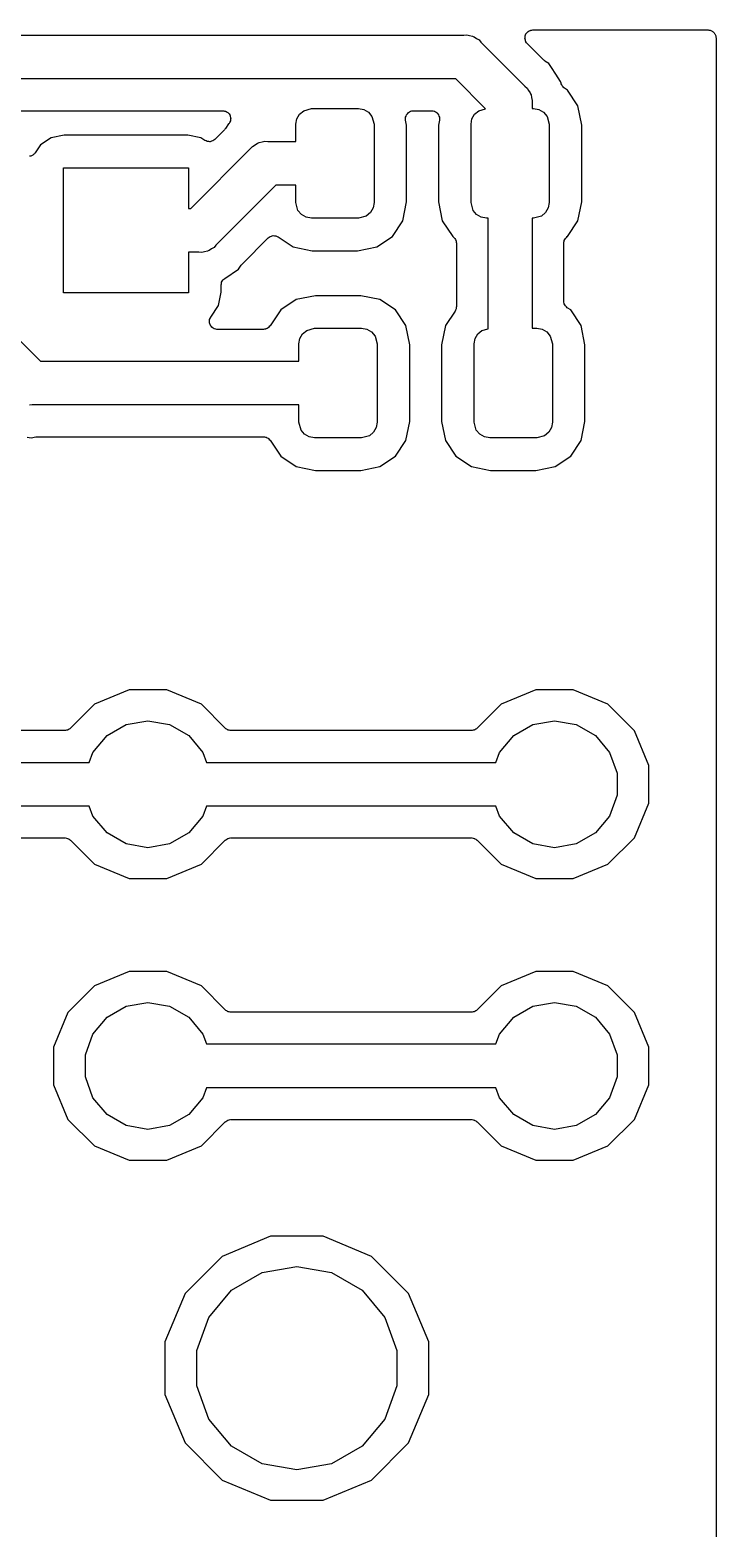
# Model space of a CAD drawing. Extents: x 66 to 115.1, y -104 to -36.7.
# Drawn here: x 104.11 to 115.08, y -60.88 to -36.95 of the extents above; entities that cross this region are included whole.
import ezdxf

# ---------------------------------------------------------------- set-up
doc = ezdxf.new("R2010")
doc.units = 0
doc.header["$MEASUREMENT"] = 0
doc.layers.add('BLACK', color=7, linetype='CONTINUOUS')

msp = doc.modelspace()

# ---------------------------------------------------------------- linework, layer by layer
at = {"layer": 'BLACK', "linetype": 'CONTINUOUS'}
for p, q in [((88.6953, -37.03), (111.05, -37.03)), ((111.05, -37.03), (111.096, -37.026)), ((111.096, -37.026), (111.141, -37.038)), ((111.141, -37.038), (111.187, -37.046)), ((111.187, -37.046), (111.2, -37.0539)), ((111.2, -37.0539), (111.215, -37.0579)), ((111.215, -37.0579), (111.253, -37.0845)), ((111.253, -37.0845), (111.293, -37.1077)), ((112.026, -37.0861), (112.028, -37.0695)), ((112.028, -37.0915), (112.026, -37.0861)), ((112.028, -37.0529), (112.03, -37.0477)), ((112.028, -37.0695), (112.028, -37.0529)), ((112.028, -37.0971), (112.028, -37.0915)), ((112.034, -37.1126), (112.028, -37.0971)), ((112.03, -37.0421), (112.037, -37.0271)), ((112.03, -37.0477), (112.03, -37.0421)), ((112.037, -37.0271), (112.043, -37.0115)), ((112.043, -37.0115), (112.047, -37.0072)), ((112.047, -37.0072), (112.049, -37.0022)), ((112.049, -37.0022), (112.061, -36.9904)), ((112.061, -36.9904), (112.071, -36.9777)), ((112.071, -36.9777), (112.076, -36.9749)), ((112.076, -36.9749), (112.08, -36.971)), ((112.08, -36.971), (112.095, -36.964)), ((112.095, -36.964), (112.11, -36.9557)), ((112.11, -36.9557), (112.115, -36.9547)), ((112.115, -36.9547), (112.12, -36.9523)), ((112.12, -36.9523), (112.137, -36.9509)), ((112.137, -36.9509), (112.153, -36.948)), ((112.153, -36.948), (114.955, -36.948)), ((114.955, -36.948), (114.966, -36.9499)), ((114.966, -36.9499), (114.977, -36.9499)), ((114.977, -36.9499), (114.987, -36.9537)), ((114.987, -36.9537), (114.998, -36.9557)), ((114.998, -36.9557), (115.008, -36.9612)), ((115.008, -36.9612), (115.018, -36.965)), ((115.018, -36.965), (115.027, -36.9722)), ((115.027, -36.9722), (115.037, -36.9777)), ((115.037, -36.9777), (115.044, -36.9862)), ((115.044, -36.9862), (115.052, -36.9934)), ((115.052, -36.9934), (115.058, -37.003)), ((115.058, -37.003), (115.065, -37.0115)), ((115.065, -37.0115), (115.069, -37.0219)), ((115.069, -37.0219), (115.074, -37.0316)), ((115.074, -37.0316), (115.076, -37.0425)), ((115.076, -37.0425), (115.08, -37.0529)), ((115.08, -37.0529), (115.08, -37.0641)), ((115.08, -37.0641), (115.082, -37.075)), ((115.082, -37.075), (115.082, -103.605)), ((111.293, -37.1077), (111.323, -37.1433)), ((111.323, -37.1433), (112.027, -37.8467)), ((112.038, -37.1287), (112.034, -37.1126)), ((112.041, -37.1333), (112.038, -37.1287)), ((112.043, -37.1385), (112.041, -37.1333)), ((112.054, -37.1512), (112.043, -37.1385)), ((112.063, -37.1648), (112.054, -37.1512)), ((112.328, -37.4297), (112.063, -37.1648)), ((112.338, -37.4369), (112.328, -37.4297)), ((112.347, -37.4455), (112.338, -37.4369)), ((112.409, -37.4864), (112.347, -37.4455)), ((112.449, -37.5477), (112.409, -37.4864)), ((112.45, -37.5477), (112.449, -37.5477)), ((112.522, -37.6563), (112.45, -37.5477)), ((110.92, -37.73), (88.825, -37.73)), ((111.399, -38.2092), (110.92, -37.73)), ((112.598, -37.7702), (112.522, -37.6563)), ((112.604, -37.7975), (112.598, -37.7702)), ((112.606, -37.8027), (112.604, -37.7975)), ((112.606, -37.8083), (112.606, -37.8027)), ((112.614, -37.8231), (112.606, -37.8083)), ((112.027, -37.8467), (112.062, -37.8766)), ((112.062, -37.8766), (112.085, -37.9168)), ((112.085, -37.9168), (112.112, -37.9548)), ((112.112, -37.9548), (112.116, -37.9699)), ((112.116, -37.9699), (112.124, -37.9834)), ((112.124, -37.9834), (112.132, -38.0292)), ((112.132, -38.0292), (112.144, -38.074)), ((112.62, -37.8386), (112.614, -37.8231)), ((112.623, -37.8428), (112.62, -37.8386)), ((112.626, -37.8478), (112.623, -37.8428)), ((112.638, -37.8593), (112.626, -37.8478)), ((112.649, -37.8718), (112.638, -37.8593)), ((112.654, -37.8745), (112.649, -37.8718)), ((112.658, -37.8783), (112.654, -37.8745)), ((112.708, -37.912), (112.658, -37.8783)), ((112.874, -38.1611), (112.708, -37.912)), ((89.088, -38.238), (107.197, -38.238)), ((107.197, -38.238), (107.204, -38.2392)), ((107.204, -38.2392), (107.211, -38.2388)), ((107.211, -38.2388), (107.226, -38.243)), ((107.226, -38.243), (107.241, -38.2457)), ((107.241, -38.2457), (107.247, -38.2491)), ((107.247, -38.2491), (107.253, -38.2511)), ((107.253, -38.2511), (107.266, -38.2601)), ((107.266, -38.2601), (107.279, -38.2677)), ((107.279, -38.2677), (107.283, -38.2731)), ((107.283, -38.2731), (107.289, -38.2772)), ((107.289, -38.2772), (107.297, -38.2898)), ((107.297, -38.2898), (107.307, -38.3015)), ((108.38, -38.3695), (108.423, -38.2943)), ((108.423, -38.2943), (108.49, -38.2385)), ((108.49, -38.2385), (108.615, -38.205)), ((108.615, -38.205), (109.365, -38.205)), ((109.365, -38.205), (109.451, -38.2201)), ((109.451, -38.2201), (109.526, -38.2635)), ((109.526, -38.2635), (109.582, -38.33)), ((110.135, -38.3015), (110.148, -38.2857)), ((110.148, -38.2857), (110.161, -38.2695)), ((110.161, -38.2695), (110.162, -38.2688)), ((110.162, -38.2688), (110.163, -38.2677)), ((110.163, -38.2677), (110.181, -38.2574)), ((110.181, -38.2574), (110.199, -38.2466)), ((110.199, -38.2466), (110.2, -38.2464)), ((110.2, -38.2464), (110.201, -38.2457)), ((110.201, -38.2457), (110.221, -38.2421)), ((110.221, -38.2421), (110.242, -38.238)), ((110.242, -38.238), (110.243, -38.2382)), ((110.243, -38.2382), (110.245, -38.238)), ((110.245, -38.238), (110.535, -38.238)), ((110.535, -38.238), (110.537, -38.2382)), ((110.537, -38.2382), (110.538, -38.238)), ((110.538, -38.238), (110.559, -38.2421)), ((110.559, -38.2421), (110.579, -38.2457)), ((110.579, -38.2457), (110.58, -38.2464)), ((110.58, -38.2464), (110.581, -38.2466)), ((110.581, -38.2466), (110.599, -38.2574)), ((110.599, -38.2574), (110.617, -38.2677)), ((110.617, -38.2677), (110.618, -38.2688)), ((110.618, -38.2688), (110.619, -38.2695)), ((110.619, -38.2695), (110.632, -38.2856)), ((110.632, -38.2856), (110.645, -38.3015)), ((111.18, -38.3695), (111.223, -38.2943)), ((111.223, -38.2943), (111.29, -38.2385)), ((111.29, -38.2385), (111.399, -38.2092)), ((112.144, -38.074), (112.14, -38.1203)), ((112.14, -38.1203), (112.14, -38.205)), ((112.14, -38.205), (112.165, -38.205)), ((112.165, -38.205), (112.251, -38.2201)), ((112.251, -38.2201), (112.326, -38.2635)), ((112.326, -38.2635), (112.382, -38.33)), ((112.935, -38.4675), (112.874, -38.1611)), ((107.232, -38.5317), (107.225, -38.5419)), ((107.24, -38.5227), (107.232, -38.5317)), ((107.289, -38.4504), (107.24, -38.5227)), ((107.3, -38.4401), (107.289, -38.4504)), ((107.303, -38.4338), (107.3, -38.4401)), ((107.307, -38.4285), (107.303, -38.4338)), ((107.307, -38.3015), (107.309, -38.308)), ((107.312, -38.4142), (107.307, -38.4285)), ((107.309, -38.308), (107.313, -38.3138)), ((107.319, -38.4005), (107.312, -38.4142)), ((107.313, -38.3138), (107.317, -38.3286)), ((107.317, -38.3286), (107.322, -38.3429)), ((107.32, -38.3936), (107.319, -38.4005)), ((107.322, -38.3871), (107.32, -38.3936)), ((107.322, -38.3429), (107.322, -38.3499)), ((107.322, -38.3499), (107.324, -38.3567)), ((107.324, -38.3567), (107.322, -38.3718)), ((107.322, -38.3718), (107.322, -38.3871)), ((108.365, -38.455), (108.38, -38.3695)), ((108.365, -38.73), (108.365, -38.455)), ((109.582, -38.33), (109.615, -38.455)), ((109.615, -38.455), (109.615, -39.705)), ((110.119, -38.3429), (110.127, -38.3235)), ((110.119, -38.3444), (110.119, -38.3429)), ((110.119, -38.3457), (110.119, -38.3444)), ((110.119, -38.3664), (110.119, -38.3457)), ((110.119, -38.3871), (110.119, -38.3664)), ((110.12, -38.3884), (110.119, -38.3871)), ((110.12, -38.3898), (110.12, -38.3884)), ((110.135, -38.4675), (110.12, -38.3898)), ((110.127, -38.3235), (110.133, -38.3039)), ((110.133, -38.3039), (110.134, -38.3028)), ((110.134, -38.3028), (110.135, -38.3015)), ((110.135, -39.6925), (110.135, -38.4675)), ((110.645, -38.3015), (110.646, -38.3028)), ((110.66, -38.3898), (110.645, -38.4675)), ((110.645, -38.4675), (110.645, -39.6925)), ((110.646, -38.3028), (110.647, -38.3039)), ((110.647, -38.3039), (110.653, -38.3235)), ((110.653, -38.3235), (110.661, -38.3429)), ((110.661, -38.3871), (110.66, -38.3884)), ((110.66, -38.3884), (110.66, -38.3898)), ((110.661, -38.3429), (110.661, -38.3444)), ((110.661, -38.3444), (110.661, -38.3457)), ((110.661, -38.3457), (110.661, -38.3664)), ((110.661, -38.3664), (110.661, -38.3871)), ((111.165, -38.455), (111.18, -38.3695)), ((111.165, -39.705), (111.165, -38.455)), ((112.382, -38.33), (112.415, -38.455)), ((112.415, -38.455), (112.415, -39.705)), ((112.935, -39.6925), (112.935, -38.4675)), ((104.452, -38.6715), (104.284, -38.7838)), ((104.663, -38.6296), (104.452, -38.6715)), ((106.637, -38.6296), (104.663, -38.6296)), ((106.848, -38.6715), (106.637, -38.6296)), ((106.91, -38.7125), (106.848, -38.6715)), ((106.929, -38.7208), (106.91, -38.7125)), ((106.947, -38.7295), (106.929, -38.7208)), ((106.949, -38.7297), (106.947, -38.7295)), ((106.95, -38.7302), (106.949, -38.7297)), ((106.971, -38.7316), (106.95, -38.7302)), ((106.991, -38.7334), (106.971, -38.7316)), ((106.993, -38.733), (106.991, -38.7334)), ((106.994, -38.7331), (106.993, -38.733)), ((107.014, -38.7273), (106.994, -38.7331)), ((107.034, -38.722), (107.014, -38.7273)), ((107.035, -38.7212), (107.034, -38.722)), ((107.036, -38.7208), (107.035, -38.7212)), ((107.053, -38.7085), (107.036, -38.7208)), ((107.07, -38.6967), (107.053, -38.7085)), ((107.225, -38.5419), (107.07, -38.6967)), ((107.712, -38.7845), (107.75, -38.7579)), ((107.75, -38.7579), (107.765, -38.7539)), ((107.765, -38.7539), (107.778, -38.746)), ((107.778, -38.746), (107.824, -38.738)), ((107.824, -38.738), (107.869, -38.726)), ((107.869, -38.726), (107.915, -38.73)), ((107.915, -38.73), (108.365, -38.73)), ((104.118, -38.9636), (104.107, -38.9667)), ((104.129, -38.9624), (104.118, -38.9636)), ((104.139, -38.9575), (104.129, -38.9624)), ((104.149, -38.9544), (104.139, -38.9575)), ((104.158, -38.9478), (104.149, -38.9544)), ((104.168, -38.9429), (104.158, -38.9478)), ((104.176, -38.9349), (104.168, -38.9429)), ((104.185, -38.9283), (104.176, -38.9349)), ((104.191, -38.9191), (104.185, -38.9283)), ((104.199, -38.911), (104.191, -38.9191)), ((104.284, -38.7838), (104.199, -38.911)), ((106.685, -39.8), (107.642, -38.8433)), ((107.642, -38.8433), (107.672, -38.8077)), ((107.672, -38.8077), (107.712, -38.7845)), ((104.65, -41.15), (104.65, -39.15)), ((104.65, -39.15), (106.65, -39.15)), ((106.65, -39.15), (106.65, -39.8)), ((108.045, -39.43), (107.088, -40.3867)), ((108.365, -39.43), (108.045, -39.43)), ((108.365, -39.705), (108.365, -39.43)), ((108.398, -39.83), (108.365, -39.705)), ((109.615, -39.705), (109.6, -39.7905)), ((110.074, -39.9989), (110.135, -39.6925)), ((110.645, -39.6925), (110.706, -39.9989)), ((111.198, -39.83), (111.165, -39.705)), ((112.415, -39.705), (112.4, -39.7905)), ((112.874, -39.9989), (112.935, -39.6925)), ((106.65, -39.8), (106.685, -39.8)), ((108.454, -39.8965), (108.398, -39.83)), ((108.529, -39.9399), (108.454, -39.8965)), ((108.615, -39.955), (108.529, -39.9399)), ((109.365, -39.955), (108.615, -39.955)), ((109.49, -39.9215), (109.365, -39.955)), ((109.557, -39.8657), (109.49, -39.9215)), ((109.6, -39.7905), (109.557, -39.8657)), ((111.254, -39.8965), (111.198, -39.83)), ((111.329, -39.9399), (111.254, -39.8965)), ((111.415, -39.955), (111.329, -39.9399)), ((111.44, -39.955), (111.415, -39.955)), ((111.44, -41.7217), (111.44, -39.955)), ((112.165, -39.955), (112.14, -39.955)), ((112.14, -39.955), (112.14, -41.715)), ((112.29, -39.9215), (112.165, -39.955)), ((112.357, -39.8657), (112.29, -39.9215)), ((112.4, -39.7905), (112.357, -39.8657)), ((109.908, -40.248), (110.074, -39.9989)), ((110.706, -39.9989), (110.872, -40.248)), ((112.708, -40.248), (112.874, -39.9989)), ((107.018, -40.4455), (106.98, -40.4721)), ((107.058, -40.4223), (107.018, -40.4455)), ((107.088, -40.3867), (107.058, -40.4223)), ((107.505, -40.6881), (107.922, -40.271)), ((107.922, -40.271), (107.939, -40.2592)), ((107.939, -40.2592), (107.956, -40.2469)), ((107.956, -40.2469), (107.957, -40.2465)), ((107.957, -40.2465), (107.959, -40.2457)), ((107.959, -40.2457), (107.978, -40.2404)), ((107.978, -40.2404), (107.998, -40.2346)), ((107.998, -40.2346), (108, -40.2347)), ((108, -40.2347), (108.001, -40.2343)), ((108.001, -40.2343), (108.022, -40.2361)), ((108.022, -40.2361), (108.042, -40.2375)), ((108.042, -40.2375), (108.044, -40.238)), ((108.044, -40.238), (108.045, -40.2381)), ((108.045, -40.2381), (108.064, -40.2469)), ((108.064, -40.2469), (108.083, -40.2552)), ((108.083, -40.2552), (108.321, -40.4145)), ((108.321, -40.4145), (108.628, -40.4754)), ((109.352, -40.4754), (109.659, -40.4145)), ((109.659, -40.4145), (109.908, -40.248)), ((110.872, -40.248), (110.876, -40.2504)), ((110.876, -40.2504), (110.889, -40.2628)), ((110.889, -40.2628), (110.902, -40.2744)), ((110.902, -40.2744), (110.904, -40.278)), ((110.904, -40.278), (110.907, -40.2809)), ((110.907, -40.2809), (110.915, -40.297)), ((110.915, -40.297), (110.924, -40.3126)), ((110.924, -40.3126), (110.925, -40.3167)), ((110.925, -40.3167), (110.927, -40.3205)), ((110.927, -40.3205), (110.929, -40.3383)), ((110.929, -40.3383), (110.932, -40.356)), ((110.932, -40.356), (110.932, -41.3684)), ((112.648, -40.356), (112.651, -40.3383)), ((112.648, -41.2806), (112.648, -40.356)), ((112.651, -40.3383), (112.653, -40.3205)), ((112.653, -40.3205), (112.655, -40.3167)), ((112.655, -40.3167), (112.656, -40.3126)), ((112.656, -40.3126), (112.665, -40.297)), ((112.665, -40.297), (112.673, -40.2809)), ((112.673, -40.2809), (112.676, -40.278)), ((112.676, -40.278), (112.678, -40.2744)), ((112.678, -40.2744), (112.691, -40.2628)), ((112.691, -40.2628), (112.704, -40.2504)), ((112.704, -40.2504), (112.708, -40.248)), ((106.815, -40.5), (106.65, -40.5)), ((106.65, -40.5), (106.65, -41.15)), ((106.861, -40.504), (106.815, -40.5)), ((106.906, -40.492), (106.861, -40.504)), ((106.952, -40.484), (106.906, -40.492)), ((106.965, -40.4761), (106.952, -40.484)), ((106.98, -40.4721), (106.965, -40.4761)), ((107.498, -40.6983), (107.505, -40.6881)), ((108.628, -40.4754), (109.352, -40.4754)), ((107.2, -40.9407), (107.214, -40.9291)), ((107.214, -40.9291), (107.227, -40.9167)), ((107.227, -40.9167), (107.449, -40.7686)), ((107.449, -40.7686), (107.49, -40.7073)), ((107.49, -40.7073), (107.498, -40.6983)), ((106.65, -41.15), (104.65, -41.15)), ((107.129, -41.3482), (107.17, -41.1375)), ((107.17, -41.0223), (107.174, -41.0046)), ((107.17, -41.1375), (107.17, -41.0223)), ((107.174, -41.0046), (107.176, -40.9868)), ((107.176, -40.9868), (107.177, -40.983)), ((107.177, -40.983), (107.178, -40.9789)), ((107.178, -40.9789), (107.187, -40.9633)), ((107.187, -40.9633), (107.195, -40.9472)), ((107.195, -40.9472), (107.198, -40.9443)), ((107.198, -40.9443), (107.2, -40.9407)), ((107.004, -41.5344), (107.129, -41.3482)), ((108.371, -41.2555), (108.122, -41.422)), ((108.678, -41.1946), (108.371, -41.2555)), ((109.402, -41.1946), (108.678, -41.1946)), ((109.709, -41.2555), (109.402, -41.1946)), ((109.958, -41.422), (109.709, -41.2555)), ((110.926, -41.405), (110.924, -41.4119)), ((110.928, -41.3986), (110.926, -41.405)), ((110.929, -41.3834), (110.928, -41.3986)), ((110.932, -41.3684), (110.929, -41.3834)), ((112.651, -41.2983), (112.648, -41.2806)), ((112.653, -41.3161), (112.651, -41.2983)), ((112.655, -41.3199), (112.653, -41.3161)), ((112.656, -41.324), (112.655, -41.3199)), ((112.665, -41.3396), (112.656, -41.324)), ((112.673, -41.3557), (112.665, -41.3396)), ((112.676, -41.3586), (112.673, -41.3557)), ((112.678, -41.3622), (112.676, -41.3586)), ((112.691, -41.3738), (112.678, -41.3622)), ((112.704, -41.3862), (112.691, -41.3738)), ((112.758, -41.422), (112.704, -41.3862)), ((103.46, -41.4192), (104.281, -42.24)), ((106.983, -41.6188), (106.985, -41.6009)), ((106.985, -41.6229), (106.983, -41.6188)), ((106.985, -41.5829), (106.986, -41.579)), ((106.985, -41.6009), (106.985, -41.5829)), ((106.985, -41.6271), (106.985, -41.6229)), ((106.991, -41.6439), (106.985, -41.6271)), ((106.986, -41.5748), (106.994, -41.5584)), ((106.986, -41.579), (106.986, -41.5748)), ((106.996, -41.6612), (106.991, -41.6439)), ((106.994, -41.5584), (107, -41.5415)), ((107, -41.5415), (107.002, -41.5383)), ((107.002, -41.5383), (107.004, -41.5344)), ((108.122, -41.422), (107.953, -41.6756)), ((110.124, -41.6711), (109.958, -41.422)), ((110.911, -41.439), (110.756, -41.6711)), ((110.917, -41.4251), (110.911, -41.439)), ((110.924, -41.4119), (110.917, -41.4251)), ((112.924, -41.6711), (112.758, -41.422)), ((106.998, -41.6646), (106.996, -41.6612)), ((107, -41.6685), (106.998, -41.6646)), ((107.011, -41.6823), (107, -41.6685)), ((107.022, -41.6967), (107.011, -41.6823)), ((107.025, -41.6991), (107.022, -41.6967)), ((107.028, -41.7023), (107.025, -41.6991)), ((107.044, -41.7113), (107.028, -41.7023)), ((107.059, -41.7212), (107.044, -41.7113)), ((107.063, -41.7222), (107.059, -41.7212)), ((107.066, -41.7243), (107.063, -41.7222)), ((107.084, -41.7275), (107.066, -41.7243)), ((107.101, -41.7317), (107.084, -41.7275)), ((107.106, -41.7313), (107.101, -41.7317)), ((107.11, -41.732), (107.106, -41.7313)), ((107.847, -41.732), (107.11, -41.732)), ((107.865, -41.7289), (107.847, -41.732)), ((107.882, -41.7269), (107.865, -41.7289)), ((107.886, -41.7251), (107.882, -41.7269)), ((107.89, -41.7243), (107.886, -41.7251)), ((107.906, -41.7154), (107.89, -41.7243)), ((107.922, -41.7074), (107.906, -41.7154)), ((107.925, -41.7044), (107.922, -41.7074)), ((107.929, -41.7023), (107.925, -41.7044)), ((107.94, -41.6885), (107.929, -41.7023)), ((107.953, -41.6756), (107.94, -41.6885)), ((108.415, -41.965), (108.43, -41.8795)), ((108.43, -41.8795), (108.473, -41.8043)), ((108.473, -41.8043), (108.54, -41.7485)), ((108.54, -41.7485), (108.665, -41.715)), ((108.665, -41.715), (109.415, -41.715)), ((109.415, -41.715), (109.501, -41.7301)), ((109.501, -41.7301), (109.576, -41.7735)), ((109.576, -41.7735), (109.632, -41.84)), ((109.632, -41.84), (109.665, -41.965)), ((110.185, -41.9775), (110.124, -41.6711)), ((110.756, -41.6711), (110.695, -41.9775)), ((111.215, -41.965), (111.23, -41.8795)), ((111.23, -41.8795), (111.273, -41.8043)), ((111.273, -41.8043), (111.34, -41.7485)), ((111.34, -41.7485), (111.44, -41.7217)), ((112.14, -41.715), (112.215, -41.715)), ((112.215, -41.715), (112.301, -41.7301)), ((112.301, -41.7301), (112.376, -41.7735)), ((112.376, -41.7735), (112.432, -41.84)), ((112.432, -41.84), (112.465, -41.965)), ((112.985, -41.9775), (112.924, -41.6711)), ((108.415, -42.24), (108.415, -41.965)), ((109.665, -41.965), (109.665, -43.215)), ((110.185, -43.2025), (110.185, -41.9775)), ((110.695, -41.9775), (110.695, -43.2025)), ((111.215, -43.215), (111.215, -41.965)), ((112.465, -41.965), (112.465, -43.215)), ((112.985, -43.2025), (112.985, -41.9775)), ((104.281, -42.24), (108.415, -42.24)), ((104.151, -42.94), (104.105, -42.944)), ((108.415, -42.94), (104.151, -42.94)), ((108.415, -43.215), (108.415, -42.94)), ((108.448, -43.34), (108.415, -43.215)), ((109.65, -43.3005), (109.607, -43.3757)), ((109.665, -43.215), (109.65, -43.3005)), ((110.124, -43.5089), (110.185, -43.2025)), ((110.695, -43.2025), (110.756, -43.5089)), ((111.248, -43.34), (111.215, -43.215)), ((112.45, -43.3005), (112.407, -43.3757)), ((112.465, -43.215), (112.45, -43.3005)), ((112.924, -43.5089), (112.985, -43.2025)), ((104.071, -43.4518), (104.136, -43.4648)), ((104.136, -43.4648), (104.208, -43.4504)), ((104.208, -43.4504), (104.221, -43.4502)), ((104.221, -43.4502), (104.233, -43.448)), ((104.233, -43.448), (107.847, -43.448)), ((107.847, -43.448), (107.865, -43.4511)), ((107.865, -43.4511), (107.882, -43.4531)), ((107.882, -43.4531), (107.886, -43.4549)), ((107.886, -43.4549), (107.89, -43.4557)), ((107.89, -43.4557), (107.906, -43.4646)), ((107.906, -43.4646), (107.922, -43.4726)), ((107.922, -43.4726), (107.925, -43.4756)), ((107.925, -43.4756), (107.929, -43.4777)), ((107.929, -43.4777), (107.94, -43.4915)), ((107.94, -43.4915), (107.953, -43.5044)), ((107.953, -43.5044), (108.122, -43.758)), ((108.504, -43.4065), (108.448, -43.34)), ((108.579, -43.4499), (108.504, -43.4065)), ((108.665, -43.465), (108.579, -43.4499)), ((109.415, -43.465), (108.665, -43.465)), ((109.54, -43.4315), (109.415, -43.465)), ((109.607, -43.3757), (109.54, -43.4315)), ((109.958, -43.758), (110.124, -43.5089)), ((110.756, -43.5089), (110.922, -43.758)), ((111.304, -43.4065), (111.248, -43.34)), ((111.379, -43.4499), (111.304, -43.4065)), ((111.465, -43.465), (111.379, -43.4499)), ((112.215, -43.465), (111.465, -43.465)), ((112.34, -43.4315), (112.215, -43.465)), ((112.407, -43.3757), (112.34, -43.4315)), ((112.758, -43.758), (112.924, -43.5089)), ((108.122, -43.758), (108.371, -43.9245)), ((109.709, -43.9245), (109.958, -43.758)), ((110.922, -43.758), (111.171, -43.9245)), ((112.509, -43.9245), (112.758, -43.758)), ((108.371, -43.9245), (108.678, -43.9854)), ((108.678, -43.9854), (109.402, -43.9854)), ((109.402, -43.9854), (109.709, -43.9245)), ((111.171, -43.9245), (111.478, -43.9854)), ((111.478, -43.9854), (112.202, -43.9854)), ((112.202, -43.9854), (112.509, -43.9245)), ((105.7, -47.492), (105.146, -47.7216)), ((106.3, -47.492), (105.7, -47.492)), ((106.854, -47.7216), (106.3, -47.492)), ((112.2, -47.492), (111.646, -47.7216)), ((112.8, -47.492), (112.2, -47.492)), ((113.354, -47.7216), (112.8, -47.492)), ((105.146, -47.7216), (104.763, -48.1048)), ((107.237, -48.1048), (106.854, -47.7216)), ((111.646, -47.7216), (111.263, -48.1048)), ((113.778, -48.1458), (113.354, -47.7216)), ((104.758, -48.108), (104.754, -48.1123)), ((104.763, -48.1048), (104.758, -48.108)), ((105.347, -48.2221), (105.653, -48.0458)), ((105.653, -48.0458), (106, -47.9846)), ((106, -47.9846), (106.347, -48.0458)), ((106.347, -48.0458), (106.653, -48.2221)), ((107.242, -48.108), (107.237, -48.1048)), ((107.246, -48.1123), (107.242, -48.108)), ((111.258, -48.108), (111.254, -48.1123)), ((111.263, -48.1048), (111.258, -48.108)), ((111.847, -48.2221), (112.153, -48.0458)), ((112.153, -48.0458), (112.5, -47.9846)), ((112.5, -47.9846), (112.847, -48.0458)), ((112.847, -48.0458), (113.153, -48.2221)), ((104.673, -48.142), (99.8272, -48.142)), ((104.678, -48.141), (104.673, -48.142)), ((104.684, -48.1415), (104.678, -48.141)), ((104.7, -48.1372), (104.684, -48.1415)), ((104.716, -48.1343), (104.7, -48.1372)), ((104.721, -48.1315), (104.716, -48.1343)), ((104.726, -48.1301), (104.721, -48.1315)), ((104.74, -48.1206), (104.726, -48.1301)), ((104.754, -48.1123), (104.74, -48.1206)), ((105.121, -48.4923), (105.347, -48.2221)), ((106.653, -48.2221), (106.879, -48.4923)), ((107.26, -48.1206), (107.246, -48.1123)), ((107.274, -48.1301), (107.26, -48.1206)), ((107.279, -48.1315), (107.274, -48.1301)), ((107.284, -48.1343), (107.279, -48.1315)), ((107.3, -48.1372), (107.284, -48.1343)), ((107.316, -48.1415), (107.3, -48.1372)), ((107.322, -48.141), (107.316, -48.1415)), ((107.327, -48.142), (107.322, -48.141)), ((111.173, -48.142), (107.327, -48.142)), ((111.178, -48.141), (111.173, -48.142)), ((111.184, -48.1415), (111.178, -48.141)), ((111.2, -48.1372), (111.184, -48.1415)), ((111.216, -48.1343), (111.2, -48.1372)), ((111.221, -48.1315), (111.216, -48.1343)), ((111.226, -48.1301), (111.221, -48.1315)), ((111.24, -48.1206), (111.226, -48.1301)), ((111.254, -48.1123), (111.24, -48.1206)), ((111.621, -48.4923), (111.847, -48.2221)), ((113.153, -48.2221), (113.379, -48.4923)), ((114.008, -48.7), (113.778, -48.1458)), ((105.063, -48.65), (105.121, -48.4923)), ((106.879, -48.4923), (106.937, -48.65)), ((111.563, -48.65), (111.621, -48.4923)), ((113.379, -48.4923), (113.5, -48.8237)), ((99.4368, -48.65), (105.063, -48.65)), ((106.937, -48.65), (111.563, -48.65)), ((113.5, -48.8237), (113.5, -49.1763)), ((114.008, -49.3), (114.008, -48.7)), ((113.5, -49.1763), (113.379, -49.5077)), ((113.778, -49.8542), (114.008, -49.3)), ((105.063, -49.35), (99.4368, -49.35)), ((105.121, -49.5077), (105.063, -49.35)), ((105.347, -49.7779), (105.121, -49.5077)), ((106.879, -49.5077), (106.653, -49.7779)), ((106.937, -49.35), (106.879, -49.5077)), ((111.563, -49.35), (106.937, -49.35)), ((111.621, -49.5077), (111.563, -49.35)), ((111.847, -49.7779), (111.621, -49.5077)), ((113.379, -49.5077), (113.153, -49.7779)), ((105.653, -49.9542), (105.347, -49.7779)), ((106.653, -49.7779), (106.347, -49.9542)), ((112.153, -49.9542), (111.847, -49.7779)), ((113.153, -49.7779), (112.847, -49.9542)), ((99.8272, -49.858), (104.673, -49.858)), ((104.673, -49.858), (104.678, -49.859)), ((104.678, -49.859), (104.684, -49.8585)), ((104.684, -49.8585), (104.7, -49.8628)), ((104.7, -49.8628), (104.716, -49.8657)), ((104.716, -49.8657), (104.721, -49.8685)), ((104.721, -49.8685), (104.726, -49.8699)), ((104.726, -49.8699), (104.74, -49.8794)), ((104.74, -49.8794), (104.754, -49.8877)), ((104.754, -49.8877), (104.758, -49.892)), ((104.758, -49.892), (104.763, -49.8952)), ((104.763, -49.8952), (105.146, -50.2784)), ((106, -50.0154), (105.653, -49.9542)), ((106.347, -49.9542), (106, -50.0154)), ((106.854, -50.2784), (107.237, -49.8952)), ((107.237, -49.8952), (107.242, -49.892)), ((107.242, -49.892), (107.246, -49.8877)), ((107.246, -49.8877), (107.26, -49.8794)), ((107.26, -49.8794), (107.274, -49.8699)), ((107.274, -49.8699), (107.279, -49.8685)), ((107.279, -49.8685), (107.284, -49.8657)), ((107.284, -49.8657), (107.3, -49.8628)), ((107.3, -49.8628), (107.316, -49.8585)), ((107.316, -49.8585), (107.322, -49.859)), ((107.322, -49.859), (107.327, -49.858)), ((107.327, -49.858), (111.173, -49.858)), ((111.173, -49.858), (111.178, -49.859)), ((111.178, -49.859), (111.184, -49.8585)), ((111.184, -49.8585), (111.2, -49.8628)), ((111.2, -49.8628), (111.216, -49.8657)), ((111.216, -49.8657), (111.221, -49.8685)), ((111.221, -49.8685), (111.226, -49.8699)), ((111.226, -49.8699), (111.24, -49.8794)), ((111.24, -49.8794), (111.254, -49.8877)), ((111.254, -49.8877), (111.258, -49.892)), ((111.258, -49.892), (111.263, -49.8952)), ((111.263, -49.8952), (111.646, -50.2784)), ((112.5, -50.0154), (112.153, -49.9542)), ((112.847, -49.9542), (112.5, -50.0154)), ((113.354, -50.2784), (113.778, -49.8542)), ((105.146, -50.2784), (105.7, -50.508)), ((106.3, -50.508), (106.854, -50.2784)), ((111.646, -50.2784), (112.2, -50.508)), ((112.8, -50.508), (113.354, -50.2784)), ((105.7, -50.508), (106.3, -50.508)), ((112.2, -50.508), (112.8, -50.508)), ((105.7, -51.992), (105.146, -52.2216)), ((106.3, -51.992), (105.7, -51.992)), ((106.854, -52.2216), (106.3, -51.992)), ((112.2, -51.992), (111.646, -52.2216)), ((112.8, -51.992), (112.2, -51.992)), ((113.354, -52.2216), (112.8, -51.992)), ((105.146, -52.2216), (104.722, -52.6458)), ((107.237, -52.6048), (106.854, -52.2216)), ((111.646, -52.2216), (111.263, -52.6048)), ((113.778, -52.6458), (113.354, -52.2216)), ((104.722, -52.6458), (104.492, -53.2)), ((105.347, -52.7221), (105.653, -52.5458)), ((105.653, -52.5458), (106, -52.4846)), ((106, -52.4846), (106.347, -52.5458)), ((106.347, -52.5458), (106.653, -52.7221)), ((107.242, -52.608), (107.237, -52.6048)), ((107.246, -52.6123), (107.242, -52.608)), ((107.26, -52.6206), (107.246, -52.6123)), ((107.274, -52.6301), (107.26, -52.6206)), ((107.279, -52.6315), (107.274, -52.6301)), ((107.284, -52.6343), (107.279, -52.6315)), ((107.3, -52.6372), (107.284, -52.6343)), ((107.316, -52.6415), (107.3, -52.6372)), ((107.322, -52.641), (107.316, -52.6415)), ((107.327, -52.642), (107.322, -52.641)), ((111.173, -52.642), (107.327, -52.642)), ((111.178, -52.641), (111.173, -52.642)), ((111.184, -52.6415), (111.178, -52.641)), ((111.2, -52.6372), (111.184, -52.6415)), ((111.216, -52.6343), (111.2, -52.6372)), ((111.221, -52.6315), (111.216, -52.6343)), ((111.226, -52.6301), (111.221, -52.6315)), ((111.24, -52.6206), (111.226, -52.6301)), ((111.254, -52.6123), (111.24, -52.6206)), ((111.258, -52.608), (111.254, -52.6123)), ((111.263, -52.6048), (111.258, -52.608)), ((111.847, -52.7221), (112.153, -52.5458)), ((112.153, -52.5458), (112.5, -52.4846)), ((112.5, -52.4846), (112.847, -52.5458)), ((112.847, -52.5458), (113.153, -52.7221)), ((114.008, -53.2), (113.778, -52.6458)), ((105.121, -52.9923), (105.347, -52.7221)), ((106.653, -52.7221), (106.879, -52.9923)), ((111.621, -52.9923), (111.847, -52.7221)), ((113.153, -52.7221), (113.379, -52.9923)), ((105, -53.3237), (105.121, -52.9923)), ((106.879, -52.9923), (106.937, -53.15)), ((111.563, -53.15), (111.621, -52.9923)), ((113.379, -52.9923), (113.5, -53.3237)), ((104.492, -53.2), (104.492, -53.8)), ((105, -53.6763), (105, -53.3237)), ((106.937, -53.15), (111.563, -53.15)), ((113.5, -53.3237), (113.5, -53.6763)), ((114.008, -53.8), (114.008, -53.2)), ((104.492, -53.8), (104.722, -54.3542)), ((105.121, -54.0077), (105, -53.6763)), ((106.937, -53.85), (106.879, -54.0077)), ((111.563, -53.85), (106.937, -53.85)), ((111.621, -54.0077), (111.563, -53.85)), ((113.5, -53.6763), (113.379, -54.0077)), ((113.778, -54.3542), (114.008, -53.8)), ((105.347, -54.2779), (105.121, -54.0077)), ((106.879, -54.0077), (106.653, -54.2779)), ((111.847, -54.2779), (111.621, -54.0077)), ((113.379, -54.0077), (113.153, -54.2779)), ((105.653, -54.4542), (105.347, -54.2779)), ((106.653, -54.2779), (106.347, -54.4542)), ((112.153, -54.4542), (111.847, -54.2779)), ((113.153, -54.2779), (112.847, -54.4542)), ((104.722, -54.3542), (105.146, -54.7784)), ((106, -54.5154), (105.653, -54.4542)), ((106.347, -54.4542), (106, -54.5154)), ((106.854, -54.7784), (107.237, -54.3952)), ((107.237, -54.3952), (107.242, -54.392)), ((107.242, -54.392), (107.246, -54.3877)), ((107.246, -54.3877), (107.26, -54.3794)), ((107.26, -54.3794), (107.274, -54.3699)), ((107.274, -54.3699), (107.279, -54.3685)), ((107.279, -54.3685), (107.284, -54.3657)), ((107.284, -54.3657), (107.3, -54.3628)), ((107.3, -54.3628), (107.316, -54.3585)), ((107.316, -54.3585), (107.322, -54.359)), ((107.322, -54.359), (107.327, -54.358)), ((107.327, -54.358), (111.173, -54.358)), ((111.173, -54.358), (111.178, -54.359)), ((111.178, -54.359), (111.184, -54.3585)), ((111.184, -54.3585), (111.2, -54.3628)), ((111.2, -54.3628), (111.216, -54.3657)), ((111.216, -54.3657), (111.221, -54.3685)), ((111.221, -54.3685), (111.226, -54.3699)), ((111.226, -54.3699), (111.24, -54.3794)), ((111.24, -54.3794), (111.254, -54.3877)), ((111.254, -54.3877), (111.258, -54.392)), ((111.258, -54.392), (111.263, -54.3952)), ((111.263, -54.3952), (111.646, -54.7784)), ((112.5, -54.5154), (112.153, -54.4542)), ((112.847, -54.4542), (112.5, -54.5154)), ((113.354, -54.7784), (113.778, -54.3542)), ((105.146, -54.7784), (105.7, -55.008)), ((106.3, -55.008), (106.854, -54.7784)), ((111.646, -54.7784), (112.2, -55.008)), ((112.8, -55.008), (113.354, -54.7784)), ((105.7, -55.008), (106.3, -55.008)), ((112.2, -55.008), (112.8, -55.008)), ((107.961, -56.222), (107.186, -56.5429)), ((108.799, -56.222), (107.961, -56.222)), ((109.574, -56.5429), (108.799, -56.222)), ((107.186, -56.5429), (106.593, -57.1359)), ((107.824, -56.8033), (108.38, -56.7053)), ((108.38, -56.7053), (108.936, -56.8033)), ((110.167, -57.1359), (109.574, -56.5429)), ((107.336, -57.0854), (107.824, -56.8033)), ((108.936, -56.8033), (109.424, -57.0854)), ((106.593, -57.1359), (106.272, -57.9107)), ((106.973, -57.5177), (107.336, -57.0854)), ((109.424, -57.0854), (109.787, -57.5177)), ((110.488, -57.9107), (110.167, -57.1359)), ((106.78, -58.0479), (106.973, -57.5177)), ((109.787, -57.5177), (109.98, -58.0479)), ((106.272, -57.9107), (106.272, -58.7493)), ((110.488, -58.7493), (110.488, -57.9107)), ((106.78, -58.6121), (106.78, -58.0479)), ((109.98, -58.0479), (109.98, -58.6121)), ((106.973, -59.1423), (106.78, -58.6121)), ((109.98, -58.6121), (109.787, -59.1423)), ((106.272, -58.7493), (106.593, -59.5241)), ((110.167, -59.5241), (110.488, -58.7493)), ((107.336, -59.5746), (106.973, -59.1423)), ((109.787, -59.1423), (109.424, -59.5746)), ((106.593, -59.5241), (107.186, -60.1171)), ((107.824, -59.8567), (107.336, -59.5746)), ((109.424, -59.5746), (108.936, -59.8567)), ((109.574, -60.1171), (110.167, -59.5241)), ((108.38, -59.9547), (107.824, -59.8567)), ((108.936, -59.8567), (108.38, -59.9547)), ((107.186, -60.1171), (107.961, -60.438)), ((108.799, -60.438), (109.574, -60.1171)), ((107.961, -60.438), (108.799, -60.438))]:
    msp.add_line(p, q, dxfattribs=at)

doc.saveas('drawing.dxf')
